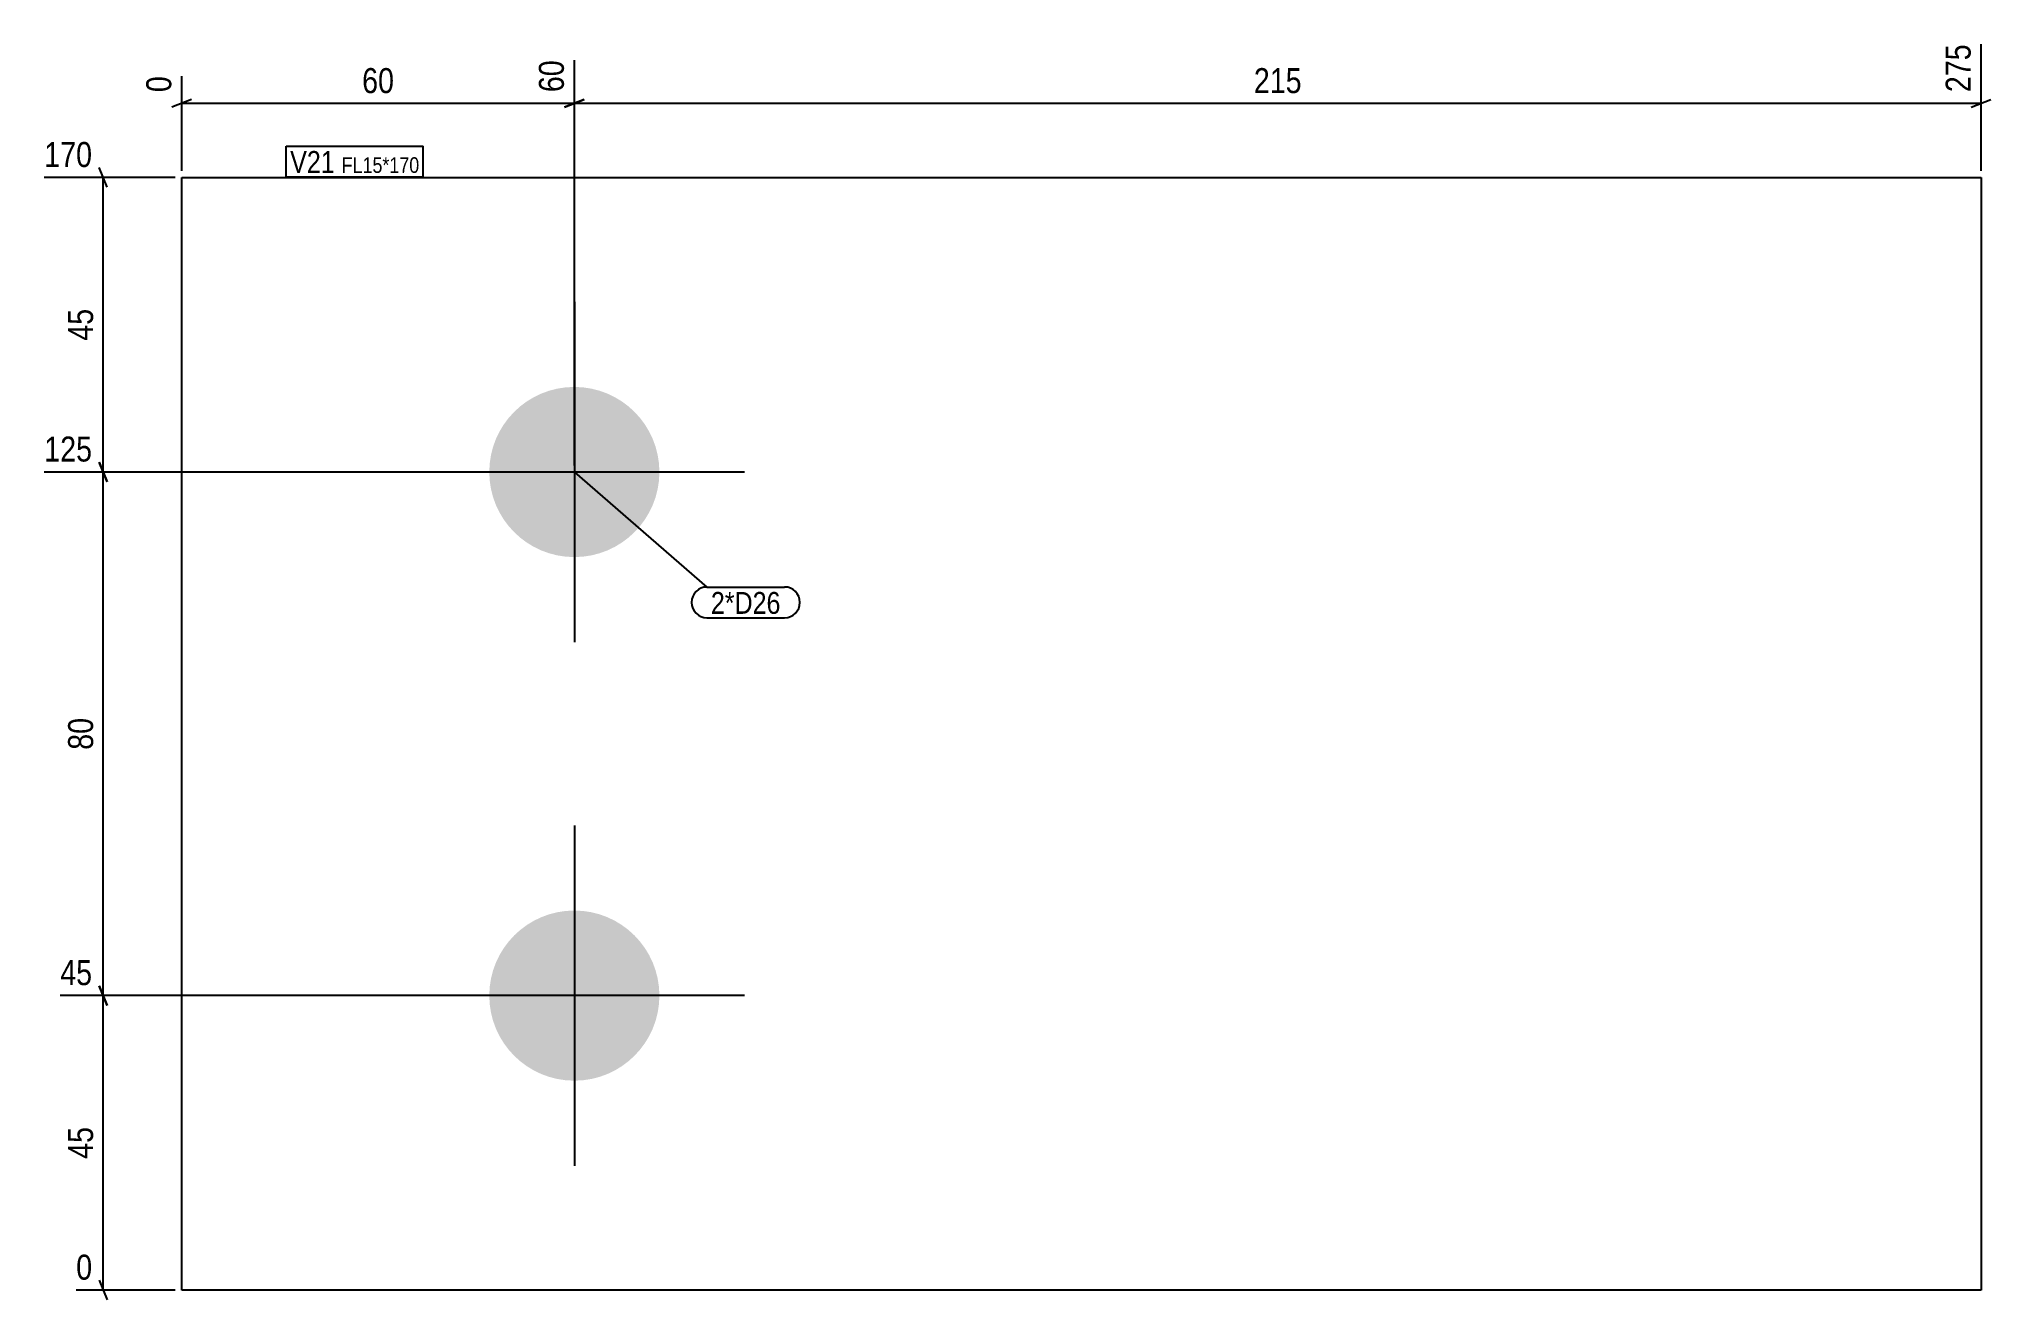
# Model space of a CAD drawing. Header units: millimetres. Extents: x 2 to 301, y 3 to 196.
import ezdxf

# ---------------------------------------------------------------- set-up
doc = ezdxf.new("R2010")
doc.units = ezdxf.units.MM
for name, color, linetype in [('MÅLSÆTNING', 7, 'Continuous'), ('STÅL', 7, 'Continuous'), ('TEKST', 7, 'Continuous')]:
    doc.layers.add(name, color=color, linetype=linetype)
doc.styles.add('Arial Narrow', font='ARIALN.TTF', dxfattribs={"height": 0.2})

msp = doc.modelspace()

# ---------------------------------------------------------------- hatches: boundary and pattern name
at = {"layer": 'STÅL', "linetype": 'Continuous'}
for points in [[(84.01, 116.5, -1), (84.01, 142.5, -1)], [(84.01, 36.5, -1), (84.01, 62.5, -1)]]:
    msp.add_hatch(color=3, dxfattribs=at).paths.add_polyline_path(points)

# ---------------------------------------------------------------- linework, layer by layer
at = {"layer": 'MÅLSÆTNING', "color": 7, "linetype": 'Continuous'}
for p, q in [((299.01, 175.5), (299.01, 194.85)), ((84.01, 130.5), (84.01, 192.41)), ((84.01, 130.5), (84.01, 192.41)), ((24.01, 175.5), (24.01, 189.98)), ((25.51, 186.44), (22.51, 185.24)), ((24.01, 185.84), (84.01, 185.84)), ((85.51, 186.44), (82.51, 185.24)), ((82.51, 185.24), (85.51, 186.44)), ((84.01, 185.84), (299.01, 185.84)), ((297.51, 185.24), (300.51, 186.44)), ((23.01, 174.5), (3, 174.5)), ((12.61, 173), (11.41, 176)), ((12.01, 129.5), (12.01, 174.5)), ((83.01, 129.5), (3, 129.5)), ((83.01, 129.5), (3, 129.5)), ((11.41, 131), (12.61, 128)), ((12.61, 128), (11.41, 131)), ((12.61, 48), (11.41, 51)), ((83.01, 49.5), (5.44, 49.5)), ((12.01, 4.5), (12.01, 49.5)), ((11.41, 6), (12.61, 3)), ((23.01, 4.5), (7.88, 4.5))]:
    msp.add_line(p, q, dxfattribs=at)
at = {"layer": 'STÅL', "color": 2, "linetype": 'Continuous'}
for p, q in [((24.01, 4.5), (24.01, 174.5)), ((24.01, 174.5), (299.01, 174.5)), ((299.01, 174.5), (299.01, 4.5)), ((299.01, 4.5), (24.01, 4.5))]:
    msp.add_line(p, q, dxfattribs=at)
at = {"layer": 'STÅL', "color": 3, "linetype": 'Continuous'}
for p, q in [((84.01, 155.5), (84.01, 103.5)), ((110.01, 129.5), (58.01, 129.5)), ((84.01, 75.5), (84.01, 23.5)), ((110.01, 49.5), (58.01, 49.5))]:
    msp.add_line(p, q, dxfattribs=at)

# ---------------------------------------------------------------- wipeouts: each hides what was drawn before it
at = {"color": 0}
msp.add_wipeout([(115.54, 107.83), (115.54, 111.33), (104.88, 111.33), (104.88, 107.83)], dxfattribs=at).dxf.layer = 'TEKST'

# ---------------------------------------------------------------- next in the draw order: wipeouts: each hides what was drawn before it
at = {"color": 0, "linetype": 'Continuous'}
for points in [[(298.21, 195.65), (292.61, 195.65), (292.61, 186.74), (298.21, 186.74)], [(83.21, 193.21), (77.61, 193.21), (77.61, 186.74), (83.21, 186.74)], [(23.21, 190.78), (17.61, 190.78), (17.61, 186.74), (23.21, 186.74)], [(11.11, 175.3), (11.11, 180.9), (2.2, 180.9), (2.2, 175.3)], [(11.11, 50.3), (11.11, 55.9), (4.64, 55.9), (4.64, 50.3)], [(11.11, 5.3), (11.11, 10.9), (7.08, 10.9), (7.08, 5.3)]]:
    msp.add_wipeout(points, dxfattribs=at).dxf.layer = 'MÅLSÆTNING'
at = {"color": 0}
for points, layer in [([(57.25, 186.59), (57.25, 192.19), (50.78, 192.19), (50.78, 186.59)], 'MÅLSÆTNING'), ([(195.97, 186.59), (195.97, 192.19), (187.06, 192.19), (187.06, 186.59)], 'MÅLSÆTNING'), ([(11.26, 155.24), (5.66, 155.24), (5.66, 148.76), (11.26, 148.76)], 'MÅLSÆTNING'), ([(11.26, 30.24), (5.66, 30.24), (5.66, 23.76), (11.26, 23.76)], 'MÅLSÆTNING'), ([(47.4, 175.2), (47.4, 178.7), (40.58, 178.7), (40.58, 175.2)], 'TEKST'), ([(115.54, 107.83), (115.54, 111.33), (104.88, 111.33), (104.88, 107.83)], 'TEKST')]:
    msp.add_wipeout(points, dxfattribs=at).dxf.layer = layer

# ---------------------------------------------------------------- next in the draw order: linework, layer by layer
at = {"layer": 'MÅLSÆTNING', "color": 7, "linetype": 'Continuous'}
for p, q in [((12.01, 49.5), (12.01, 129.5)), ((11.41, 51), (12.61, 48)), ((83.01, 49.5), (5.44, 49.5))]:
    msp.add_line(p, q, dxfattribs=at)
at = {"layer": 'TEKST', "color": 7, "linetype": 'Continuous'}
for p, q in [((84.01, 129.5), (104.28, 111.93)), ((104.28, 111.93), (116.14, 111.93)), ((104.28, 107.23), (116.14, 107.23))]:
    msp.add_line(p, q, dxfattribs=at)
for centre, start, end in [((104.28, 109.58), 90, 270), ((116.14, 109.58), 270, 90)]:
    msp.add_arc(centre, 2.35, start, end, dxfattribs=at)

# ---------------------------------------------------------------- next in the draw order: texts
at = {"layer": 'MÅLSÆTNING', "color": 3, "linetype": 'Continuous', "style": 'Arial Narrow'}
for s, height, p in [('275', 3.818, (297.41, 187.54)), ('60', 3.818, (82.41, 187.54)), ('0', 3.82, (22.41, 187.54))]:
    msp.add_text(s, height=height, rotation=90.0002, dxfattribs=at).set_placement(p)
at = {"layer": 'MÅLSÆTNING', "color": 3, "style": 'Arial Narrow'}
for s, p in [('60', (51.58, 187.39)), ('215', (187.86, 187.39))]:
    msp.add_text(s, height=3.818, dxfattribs=at).set_placement(p)
at = {"layer": 'MÅLSÆTNING', "color": 3, "linetype": 'Continuous', "style": 'Arial Narrow'}
for s, height, p in [('170', 3.818, (3, 176.1)), ('45', 3.818, (5.44, 51.1)), ('0', 3.82, (7.88, 6.1))]:
    msp.add_text(s, height=height, dxfattribs=at).set_placement(p)
at = {"layer": 'MÅLSÆTNING', "color": 3, "style": 'Arial Narrow'}
for p in [(10.46, 149.56), (10.46, 24.56)]:
    msp.add_text('45', height=3.818, rotation=90.0002, dxfattribs=at).set_placement(p)
at = {"layer": 'TEKST', "color": 3, "style": 'Arial Narrow'}
msp.add_text('2*D26', height=3.34, dxfattribs=at).set_placement((104.88, 107.83))

# ---------------------------------------------------------------- next in the draw order: wipeouts: each hides what was drawn before it
at = {"color": 0}
msp.add_wipeout([(47.4, 175.2), (47.4, 178.7), (40.58, 178.7), (40.58, 175.2)], dxfattribs=at).dxf.layer = 'TEKST'

# ---------------------------------------------------------------- next in the draw order: linework, layer by layer
at = {"layer": 'TEKST', "color": 7, "linetype": 'Continuous'}
for p, q in [((39.98, 179.3), (60.93, 179.3)), ((39.98, 174.6), (39.98, 179.3))]:
    msp.add_line(p, q, dxfattribs=at)

# ---------------------------------------------------------------- next in the draw order: wipeouts: each hides what was drawn before it
at = {"color": 0, "linetype": 'Continuous'}
msp.add_wipeout([(11.11, 130.3), (11.11, 135.9), (2.2, 135.9), (2.2, 130.3)], dxfattribs=at).dxf.layer = 'MÅLSÆTNING'
at = {"color": 0}
for points, layer in [([(11.26, 92.74), (5.66, 92.74), (5.66, 86.26), (11.26, 86.26)], 'MÅLSÆTNING'), ([(60.33, 175.2), (60.33, 177.7), (48.45, 177.7), (48.45, 175.2)], 'TEKST')]:
    msp.add_wipeout(points, dxfattribs=at).dxf.layer = layer

# ---------------------------------------------------------------- next in the draw order: texts
at = {"layer": 'MÅLSÆTNING', "color": 3, "linetype": 'Continuous', "style": 'Arial Narrow'}
msp.add_text('125', height=3.818, dxfattribs=at).set_placement((3, 131.1))
at = {"layer": 'MÅLSÆTNING', "color": 3, "style": 'Arial Narrow'}
msp.add_text('80', height=3.818, rotation=90.0002, dxfattribs=at).set_placement((10.46, 87.06))

# ---------------------------------------------------------------- next in the draw order: wipeouts: each hides what was drawn before it
at = {"color": 0}
msp.add_wipeout([(60.33, 175.2), (60.33, 177.7), (48.45, 177.7), (48.45, 175.2)], dxfattribs=at).dxf.layer = 'TEKST'

# ---------------------------------------------------------------- next in the draw order: linework, layer by layer
at = {"layer": 'TEKST', "color": 7, "linetype": 'Continuous'}
for p, q in [((60.93, 174.6), (60.93, 179.3)), ((39.98, 174.6), (60.93, 174.6))]:
    msp.add_line(p, q, dxfattribs=at)

# ---------------------------------------------------------------- next in the draw order: texts
at = {"layer": 'TEKST', "color": 3, "style": 'Arial Narrow'}
for s, height, p in [('V21', 3.34, (40.58, 175.2)), ('FL15*170', 2.386, (48.45, 175.2))]:
    msp.add_text(s, height=height, dxfattribs=at).set_placement(p)

doc.saveas('drawing.dxf')
